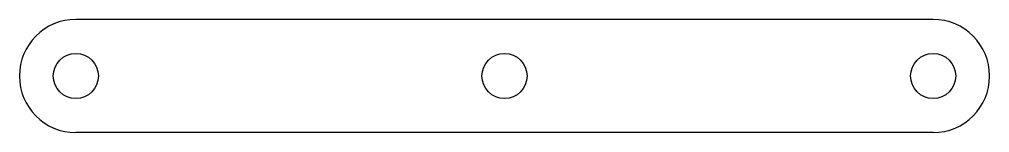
# Model space of a CAD drawing. Extents: x -34.4 to 34.4, y 27 to 35.
import ezdxf

# ---------------------------------------------------------------- set-up
doc = ezdxf.new("R2010")
doc.units = 0
doc.layers.add('MODELSKETCH_VISIBLE', color=7, linetype='CONTINUOUS')

msp = doc.modelspace()

# ---------------------------------------------------------------- linework, layer by layer
at = {"layer": 'MODELSKETCH_VISIBLE'}
for p, q in [((30.403, 35), (-30.403, 35)), ((30.403, 27), (-30.403, 27))]:
    msp.add_line(p, q, dxfattribs=at)
for centre in [(-30.403, 31), (0, 31), (30.403, 31)]:
    msp.add_circle(centre, 1.6, dxfattribs=at)
for centre, start, end in [((-30.403, 31), 90, 270), ((30.403, 31), 270, 90)]:
    msp.add_arc(centre, 4, start, end, dxfattribs=at)

doc.saveas('drawing.dxf')
